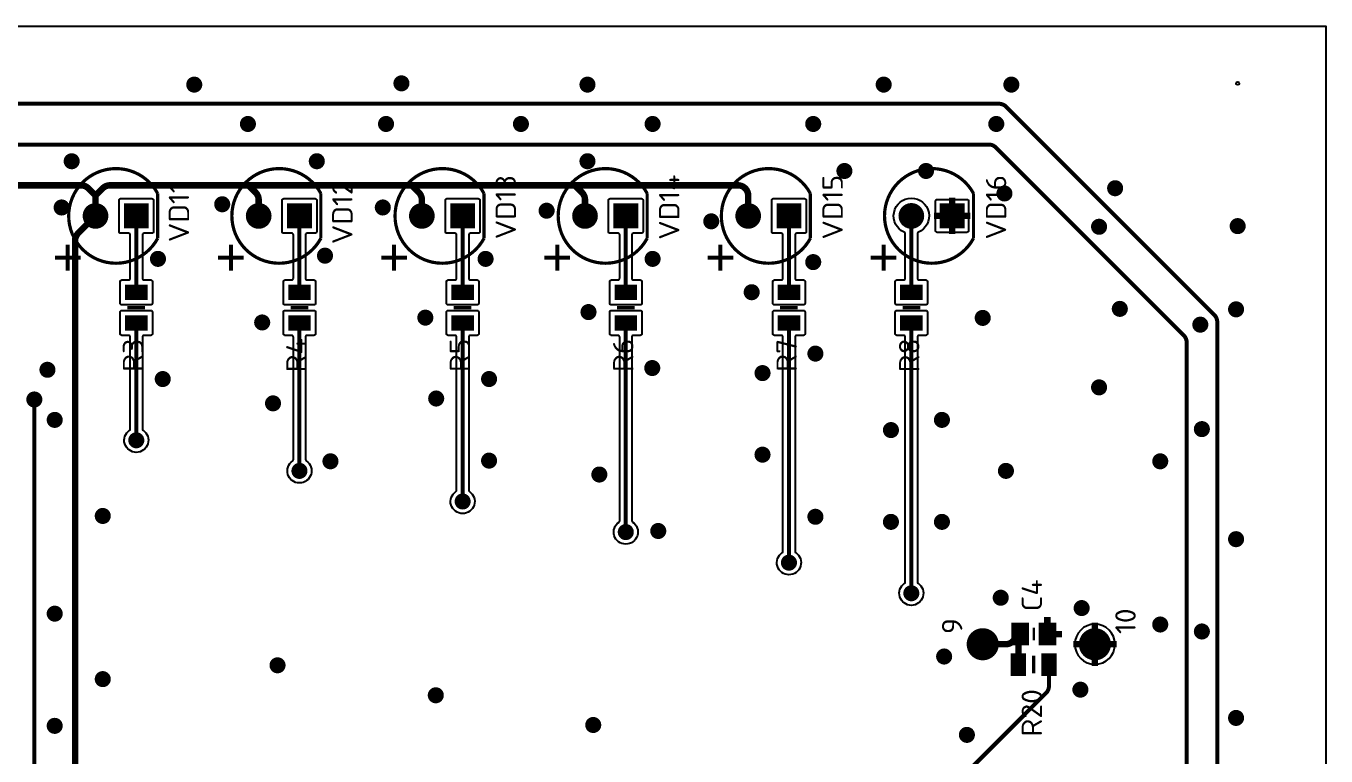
# Model space of a CAD drawing. Header units: millimetres. Extents: x 370 to 969, y -3056 to -2888.
# Drawn here: x 888.1 to 969, y -2941.5 to -2896 of the extents above; entities that cross this region are included whole.
import ezdxf
from ezdxf.enums import TextEntityAlignment as Align

# ---------------------------------------------------------------- set-up
doc = ezdxf.new("R2010")
doc.units = ezdxf.units.MM
doc.layers.add('UPDATE', color=7, linetype='Continuous')
doc.styles.get("Standard").update_dxf_attribs({"font": 'txt.shx'})

msp = doc.modelspace()

# ---------------------------------------------------------------- linework, layer by layer
at = {"layer": 'UPDATE', "color": 9}
msp.add_lwpolyline([(969, -3056), (735.75, -3056), (735.75, -2896), (969, -2896)], close=True, dxfattribs=at)
at = {"layer": 'UPDATE', "color": 9, "const_width": 0.2}
for points in [[(898.928, -2899.65, 1), (898.128, -2899.65, 1)], [(911.83, -2899.57, 1), (911.03, -2899.57, 1)], [(923.414, -2899.65, 1), (922.614, -2899.65, 1)], [(941.858, -2899.65, 1), (941.058, -2899.65, 1)], [(949.808, -2899.65, 1), (949.008, -2899.65, 1)], [(902.27, -2902.1, 1), (901.47, -2902.1, 1)], [(910.87, -2902.1, 1), (910.07, -2902.1, 1)], [(919.27, -2902.1, 1), (918.47, -2902.1, 1)], [(927.47, -2902.1, 1), (926.67, -2902.1, 1)], [(937.47, -2902.1, 1), (936.67, -2902.1, 1)], [(948.87, -2902.1, 1), (948.07, -2902.1, 1)], [(891.296, -2904.42, 1), (890.496, -2904.42, 1)], [(906.56, -2904.42, 1), (905.76, -2904.42, 1)], [(923.414, -2904.42, 1), (922.614, -2904.42, 1)], [(939.414, -2905.027, 1), (938.614, -2905.027, 1)], [(944.494, -2905.027, 1), (943.694, -2905.027, 1)], [(949.378, -2906.428, 1), (948.578, -2906.428, 1)], [(956.27, -2906.1, 1), (955.47, -2906.1, 1)], [(890.67, -2907.3, 1), (889.87, -2907.3, 1)], [(900.67, -2907.1, 1), (899.87, -2907.1, 1)], [(910.67, -2907.3, 1), (909.87, -2907.3, 1)], [(893.08, -2907.825, 1), (891.68, -2907.825, 1)], [(903.24, -2907.825, 1), (901.84, -2907.825, 1)], [(913.4, -2907.825, 1), (912, -2907.825, 1)], [(920.87, -2907.5, 1), (920.07, -2907.5, 1)], [(923.56, -2907.825, 1), (922.16, -2907.825, 1)], [(933.72, -2907.825, 1), (932.32, -2907.825, 1)], [(943.88, -2907.825, 1), (942.48, -2907.825, 1)], [(931.122, -2908.162, 1), (930.322, -2908.162, 1)], [(955.27, -2908.5, 1), (954.47, -2908.5, 1)], [(963.9, -2908.46, 1), (963.1, -2908.46, 1)], [(896.67, -2910.5, 1), (895.87, -2910.5, 1)], [(907.07, -2910.3, 1), (906.27, -2910.3, 1)], [(917.07, -2910.5, 1), (916.27, -2910.5, 1)], [(927.47, -2910.5, 1), (926.67, -2910.5, 1)], [(937.47, -2910.7, 1), (936.67, -2910.7, 1)], [(933.638, -2912.576, 1), (932.838, -2912.576, 1)], [(923.478, -2913.812, 1), (922.678, -2913.812, 1)], [(956.562, -2913.612, 1), (955.762, -2913.612, 1)], [(963.8, -2913.642, 1), (963, -2913.642, 1)], [(903.158, -2914.46, 1), (902.358, -2914.46, 1)], [(913.318, -2914.159, 1), (912.518, -2914.159, 1)], [(948.025, -2914.175, 1), (947.225, -2914.175, 1)], [(961.574, -2914.596, 1), (960.774, -2914.596, 1)], [(937.607, -2916.398, 1), (936.807, -2916.398, 1)], [(889.788, -2917.406, 1), (888.988, -2917.406, 1)], [(927.447, -2917.297, 1), (926.647, -2917.297, 1)], [(934.313, -2917.611, 1), (933.513, -2917.611, 1)], [(896.967, -2917.983, 1), (896.167, -2917.983, 1)], [(917.287, -2917.981, 1), (916.487, -2917.981, 1)], [(955.27, -2918.5, 1), (954.47, -2918.5, 1)], [(888.97, -2919.255, 1), (888.17, -2919.255, 1)], [(913.993, -2919.194, 1), (913.193, -2919.194, 1)], [(903.833, -2919.495, 1), (903.033, -2919.495, 1)], [(890.24, -2920.525, 1), (889.44, -2920.525, 1)], [(945.485, -2920.525, 1), (944.685, -2920.525, 1)], [(961.67, -2921.1, 1), (960.87, -2921.1, 1)], [(895.32, -2921.795, 1), (894.52, -2921.795, 1)], [(942.31, -2921.16, 1), (941.51, -2921.16, 1)], [(934.313, -2922.691, 1), (933.513, -2922.691, 1)], [(907.411, -2923.102, 1), (906.611, -2923.102, 1)], [(917.287, -2923.061, 1), (916.487, -2923.061, 1)], [(959.078, -2923.105, 1), (958.278, -2923.105, 1)], [(905.48, -2923.7, 1), (904.68, -2923.7, 1)], [(924.153, -2923.927, 1), (923.353, -2923.927, 1)], [(949.47, -2923.7, 1), (948.67, -2923.7, 1)], [(915.64, -2925.605, 1), (914.84, -2925.605, 1)], [(893.232, -2926.506, 1), (892.432, -2926.506, 1)], [(937.607, -2926.558, 1), (936.807, -2926.558, 1)], [(925.8, -2927.51, 1), (925, -2927.51, 1)], [(927.82, -2927.443, 1), (927.02, -2927.443, 1)], [(942.31, -2926.875, 1), (941.51, -2926.875, 1)], [(945.485, -2926.875, 1), (944.685, -2926.875, 1)], [(963.8, -2927.952, 1), (963, -2927.952, 1)], [(935.96, -2929.415, 1), (935.16, -2929.415, 1)], [(943.58, -2931.32, 1), (942.78, -2931.32, 1)], [(949.146, -2931.598, 1), (948.346, -2931.598, 1)], [(954.185, -2932.243, 1), (953.385, -2932.243, 1)], [(890.24, -2932.59, 1), (889.44, -2932.59, 1)], [(948.525, -2934.495, 1), (946.725, -2934.495, 1)], [(955.51, -2934.495, 1), (953.71, -2934.495, 1)], [(959.078, -2933.265, 1), (958.278, -2933.265, 1)], [(961.67, -2933.7, 1), (960.87, -2933.7, 1)], [(945.623, -2935.258, 1), (944.823, -2935.258, 1)], [(904.115, -2935.805, 1), (903.315, -2935.805, 1)], [(893.232, -2936.666, 1), (892.432, -2936.666, 1)], [(913.969, -2937.672, 1), (913.169, -2937.672, 1)], [(954.106, -2937.322, 1), (953.306, -2937.322, 1)], [(890.24, -2939.575, 1), (889.44, -2939.575, 1)], [(923.772, -2939.522, 1), (922.972, -2939.522, 1)], [(963.8, -2939.082, 1), (963, -2939.082, 1)], [(947.039, -2940.137, 1), (946.239, -2940.137, 1)]]:
    msp.add_lwpolyline(points, format="xyb", close=True, dxfattribs=at)
at = {"layer": 'UPDATE', "color": 9}
for points, const_width in [([(898.27, -2899.955), (898.27, -2899.345)], 0.2), ([(898.47, -2900.045), (898.47, -2899.255)], 0.2), ([(898.67, -2900.023), (898.67, -2899.277)], 0.2), ([(898.87, -2899.857), (898.87, -2899.443)], 0.2), ([(911.07, -2899.744), (911.07, -2899.396)], 0.2), ([(911.27, -2899.936), (911.27, -2899.204)], 0.2), ([(911.47, -2899.967), (911.47, -2899.173)], 0.2), ([(911.67, -2899.89), (911.67, -2899.25)], 0.2), ([(922.67, -2899.854), (922.67, -2899.446)], 0.2), ([(922.87, -2900.023), (922.87, -2899.277)], 0.2), ([(923.07, -2900.046), (923.07, -2899.254)], 0.2), ([(923.27, -2899.957), (923.27, -2899.343)], 0.2), ([(941.07, -2899.747), (941.07, -2899.553)], 0.2), ([(941.27, -2900.003), (941.27, -2899.297)], 0.2), ([(941.47, -2900.049), (941.47, -2899.251)], 0.2), ([(941.67, -2899.989), (941.67, -2899.311)], 0.2), ([(949.07, -2899.863), (949.07, -2899.437)], 0.2), ([(949.27, -2900.025), (949.27, -2899.275)], 0.2), ([(949.47, -2900.045), (949.47, -2899.255)], 0.2), ([(949.67, -2899.952), (949.67, -2899.348)], 0.2), ([(901.67, -2902.446), (901.67, -2901.754)], 0.2), ([(901.87, -2902.5), (901.87, -2901.7)], 0.2), ([(902.07, -2902.446), (902.07, -2901.754)], 0.2), ([(910.27, -2902.446), (910.27, -2901.754)], 0.2), ([(910.47, -2902.5), (910.47, -2901.7)], 0.2), ([(910.67, -2902.446), (910.67, -2901.754)], 0.2), ([(918.67, -2902.446), (918.67, -2901.754)], 0.2), ([(918.87, -2902.5), (918.87, -2901.7)], 0.2), ([(919.07, -2902.446), (919.07, -2901.754)], 0.2), ([(926.87, -2902.446), (926.87, -2901.754)], 0.2), ([(927.07, -2902.5), (927.07, -2901.7)], 0.2), ([(927.27, -2902.446), (927.27, -2901.754)], 0.2), ([(936.87, -2902.446), (936.87, -2901.754)], 0.2), ([(937.07, -2902.5), (937.07, -2901.7)], 0.2), ([(937.27, -2902.446), (937.27, -2901.754)], 0.2), ([(948.27, -2902.446), (948.27, -2901.754)], 0.2), ([(948.47, -2902.5), (948.47, -2901.7)], 0.2), ([(948.67, -2902.446), (948.67, -2901.754)], 0.2), ([(890.67, -2904.75), (890.67, -2904.09)], 0.2), ([(890.87, -2904.819), (890.87, -2904.021)], 0.2), ([(891.07, -2904.78), (891.07, -2904.06)], 0.2), ([(891.27, -2904.561), (891.27, -2904.279)], 0.2), ([(905.87, -2904.695), (905.87, -2904.145)], 0.2), ([(906.07, -2904.809), (906.07, -2904.031)], 0.2), ([(906.27, -2904.804), (906.27, -2904.036)], 0.2), ([(906.47, -2904.672), (906.47, -2904.168)], 0.2), ([(922.67, -2904.624), (922.67, -2904.216)], 0.2), ([(922.87, -2904.793), (922.87, -2904.047)], 0.2), ([(923.07, -2904.816), (923.07, -2904.024)], 0.2), ([(923.27, -2904.727), (923.27, -2904.113)], 0.2), ([(938.67, -2905.231), (938.67, -2904.823)], 0.2), ([(938.87, -2905.4), (938.87, -2904.654)], 0.2), ([(939.07, -2905.423), (939.07, -2904.631)], 0.2), ([(939.27, -2905.334), (939.27, -2904.72)], 0.2), ([(943.87, -2905.358), (943.87, -2904.696)], 0.2), ([(944.07, -2905.426), (944.07, -2904.628)], 0.2), ([(944.27, -2905.386), (944.27, -2904.668)], 0.2), ([(944.47, -2905.163), (944.47, -2904.891)], 0.2), ([(912.065, -2905.92), (901.905, -2905.92)], 0.4), ([(922.225, -2905.92), (912.065, -2905.92)], 0.4), ([(948.87, -2906.813), (948.87, -2906.043)], 0.2), ([(949.07, -2906.817), (949.07, -2906.039)], 0.2), ([(955.67, -2906.446), (955.67, -2905.754)], 0.2), ([(955.87, -2906.5), (955.87, -2905.7)], 0.2), ([(956.07, -2906.446), (956.07, -2905.754)], 0.2), ([(890.27, -2907.7), (890.27, -2906.9)], 0.2), ([(892.38, -2906.555), (892.38, -2907.825)], 0.4), ([(896.25, -2909.225), (896.25, -2906.425)], 0.2), ([(900.07, -2907.446), (900.07, -2906.754)], 0.2), ([(900.27, -2907.5), (900.27, -2906.7)], 0.2), ([(900.47, -2907.446), (900.47, -2906.754)], 0.2), ([(906.41, -2909.225), (906.41, -2906.425)], 0.2), ([(910.27, -2907.7), (910.27, -2906.9)], 0.2), ([(916.57, -2909.225), (916.57, -2906.425)], 0.2), ([(926.73, -2909.225), (926.73, -2906.425)], 0.2), ([(936.89, -2909.225), (936.89, -2906.425)], 0.2), ([(945.72, -2907.825), (945.72, -2906.698)], 0.4), ([(947.05, -2909.225), (947.05, -2906.425)], 0.2), ([(948.67, -2906.683), (948.67, -2906.173)], 0.2), ([(949.27, -2906.701), (949.27, -2906.155)], 0.2), ([(890.07, -2907.646), (890.07, -2906.954)], 0.2), ([(890.47, -2907.646), (890.47, -2906.954)], 0.2), ([(891.87, -2908.304), (891.87, -2907.346)], 0.2), ([(892.07, -2908.452), (892.07, -2907.198)], 0.2), ([(892.27, -2908.516), (892.27, -2907.134)], 0.2), ([(892.47, -2908.519), (892.47, -2907.131)], 0.2), ([(892.67, -2908.462), (892.67, -2907.188)], 0.2), ([(892.87, -2908.324), (892.87, -2907.326)], 0.2), ([(893.07, -2907.942), (893.07, -2907.708)], 0.2), ([(894.27, -2908.5), (894.27, -2907.15)], 0.2), ([(894.47, -2908.5), (894.47, -2907.15)], 0.2), ([(894.67, -2908.5), (894.67, -2907.15)], 0.2), ([(894.87, -2908.5), (894.87, -2907.15)], 0.2), ([(895.07, -2908.5), (895.07, -2907.15)], 0.2), ([(895.27, -2908.5), (895.27, -2907.15)], 0.2), ([(895.47, -2908.5), (895.47, -2907.15)], 0.2), ([(901.87, -2908.027), (901.87, -2907.623)], 0.2), ([(902.07, -2908.343), (902.07, -2907.307)], 0.2), ([(902.27, -2908.47), (902.27, -2907.18)], 0.2), ([(902.47, -2908.521), (902.47, -2907.129)], 0.2), ([(902.67, -2908.512), (902.67, -2907.138)], 0.2), ([(902.87, -2908.442), (902.87, -2907.208)], 0.2), ([(903.07, -2908.282), (903.07, -2907.368)], 0.2), ([(904.47, -2908.5), (904.47, -2907.15)], 0.2), ([(904.67, -2908.5), (904.67, -2907.15)], 0.2), ([(904.87, -2908.5), (904.87, -2907.15)], 0.2), ([(905.07, -2908.5), (905.07, -2907.15)], 0.2), ([(905.27, -2908.5), (905.27, -2907.15)], 0.2), ([(905.47, -2908.5), (905.47, -2907.15)], 0.2), ([(905.67, -2908.5), (905.67, -2907.15)], 0.2), ([(910.07, -2907.646), (910.07, -2906.954)], 0.2), ([(910.47, -2907.646), (910.47, -2906.954)], 0.2), ([(912.07, -2908.13), (912.07, -2907.52)], 0.2), ([(912.27, -2908.377), (912.27, -2907.273)], 0.2), ([(912.47, -2908.486), (912.47, -2907.164)], 0.2), ([(912.67, -2908.524), (912.67, -2907.126)], 0.2), ([(912.87, -2908.504), (912.87, -2907.146)], 0.2), ([(913.07, -2908.419), (913.07, -2907.231)], 0.2), ([(913.27, -2908.231), (913.27, -2907.419)], 0.2), ([(914.67, -2908.5), (914.67, -2907.15)], 0.2), ([(914.87, -2908.5), (914.87, -2907.15)], 0.2), ([(915.07, -2908.5), (915.07, -2907.15)], 0.2), ([(915.27, -2908.5), (915.27, -2907.15)], 0.2), ([(915.47, -2908.5), (915.47, -2907.15)], 0.2), ([(915.67, -2908.5), (915.67, -2907.15)], 0.2), ([(915.87, -2908.5), (915.87, -2907.15)], 0.2), ([(920.27, -2907.846), (920.27, -2907.154)], 0.2), ([(920.47, -2907.9), (920.47, -2907.1)], 0.2), ([(920.67, -2907.846), (920.67, -2907.154)], 0.2), ([(922.27, -2908.201), (922.27, -2907.449)], 0.2), ([(922.47, -2908.406), (922.47, -2907.244)], 0.2), ([(922.67, -2908.498), (922.67, -2907.152)], 0.2), ([(922.87, -2908.524), (922.87, -2907.126)], 0.2), ([(923.07, -2908.492), (923.07, -2907.158)], 0.2), ([(923.27, -2908.392), (923.27, -2907.258)], 0.2), ([(923.47, -2908.168), (923.47, -2907.482)], 0.2), ([(924.87, -2908.5), (924.87, -2907.15)], 0.2), ([(925.07, -2908.5), (925.07, -2907.15)], 0.2), ([(925.27, -2908.5), (925.27, -2907.15)], 0.2), ([(925.47, -2908.5), (925.47, -2907.15)], 0.2), ([(925.67, -2908.5), (925.67, -2907.15)], 0.2), ([(925.87, -2908.5), (925.87, -2907.15)], 0.2), ([(926.07, -2908.5), (926.07, -2907.15)], 0.2), ([(932.47, -2908.258), (932.47, -2907.392)], 0.2), ([(932.67, -2908.431), (932.67, -2907.219)], 0.2), ([(932.87, -2908.508), (932.87, -2907.142)], 0.2), ([(933.07, -2908.523), (933.07, -2907.127)], 0.2), ([(933.27, -2908.478), (933.27, -2907.172)], 0.2), ([(933.47, -2908.361), (933.47, -2907.289)], 0.2), ([(933.67, -2908.084), (933.67, -2907.566)], 0.2), ([(935.07, -2908.5), (935.07, -2907.15)], 0.2), ([(935.27, -2908.5), (935.27, -2907.15)], 0.2), ([(935.47, -2908.5), (935.47, -2907.15)], 0.2), ([(935.67, -2908.5), (935.67, -2907.15)], 0.2), ([(935.87, -2908.5), (935.87, -2907.15)], 0.2), ([(936.07, -2908.5), (936.07, -2907.15)], 0.2), ([(942.67, -2908.304), (942.67, -2907.346)], 0.2), ([(942.87, -2908.452), (942.87, -2907.198)], 0.2), ([(943.07, -2908.516), (943.07, -2907.134)], 0.2), ([(943.27, -2908.519), (943.27, -2907.131)], 0.2), ([(943.47, -2908.462), (943.47, -2907.188)], 0.2), ([(943.67, -2908.324), (943.67, -2907.326)], 0.2), ([(943.87, -2907.942), (943.87, -2907.708)], 0.2), ([(945.72, -2907.825), (944.593, -2907.825)], 0.4), ([(945.07, -2908.5), (945.07, -2907.15)], 0.2), ([(945.27, -2908.5), (945.27, -2907.15)], 0.2), ([(945.47, -2908.5), (945.47, -2907.15)], 0.2), ([(946.847, -2907.825), (945.72, -2907.825)], 0.4), ([(945.72, -2908.952), (945.72, -2907.825)], 0.4), ([(945.67, -2908.5), (945.67, -2907.15)], 0.2), ([(945.87, -2908.5), (945.87, -2907.15)], 0.2), ([(946.07, -2908.5), (946.07, -2907.15)], 0.2), ([(946.27, -2908.5), (946.27, -2907.15)], 0.2), ([(894.92, -2912.59), (894.92, -2907.825)], 0.25), ([(905.08, -2912.59), (905.08, -2907.825)], 0.25), ([(915.24, -2912.59), (915.24, -2907.825)], 0.25), ([(925.4, -2912.59), (925.4, -2907.825)], 0.25), ([(930.47, -2908.472), (930.47, -2907.852)], 0.2), ([(930.67, -2908.558), (930.67, -2907.766)], 0.2), ([(930.87, -2908.533), (930.87, -2907.791)], 0.2), ([(931.07, -2908.359), (931.07, -2907.965)], 0.2), ([(935.56, -2912.59), (935.56, -2907.825)], 0.25), ([(943.18, -2912.59), (943.18, -2907.825)], 0.25), ([(954.67, -2908.846), (954.67, -2908.154)], 0.2), ([(954.87, -2908.9), (954.87, -2908.1)], 0.2), ([(955.07, -2908.846), (955.07, -2908.154)], 0.2), ([(963.27, -2908.787), (963.27, -2908.133)], 0.2), ([(963.47, -2908.858), (963.47, -2908.062)], 0.2), ([(963.67, -2908.822), (963.67, -2908.098)], 0.2), ([(963.87, -2908.611), (963.87, -2908.309)], 0.2), ([(890.65, -2909.625), (890.65, -2911.225)], 0.25), ([(896.07, -2910.846), (896.07, -2910.154)], 0.2), ([(896.27, -2910.9), (896.27, -2910.1)], 0.2), ([(896.47, -2910.846), (896.47, -2910.154)], 0.2), ([(900.81, -2909.625), (900.81, -2911.225)], 0.25), ([(906.47, -2910.646), (906.47, -2909.954)], 0.2), ([(906.67, -2910.7), (906.67, -2909.9)], 0.2), ([(906.87, -2910.646), (906.87, -2909.954)], 0.2), ([(910.97, -2909.625), (910.97, -2911.225)], 0.25), ([(916.47, -2910.846), (916.47, -2910.154)], 0.2), ([(916.67, -2910.9), (916.67, -2910.1)], 0.2), ([(916.87, -2910.846), (916.87, -2910.154)], 0.2), ([(921.13, -2909.625), (921.13, -2911.225)], 0.25), ([(926.87, -2910.846), (926.87, -2910.154)], 0.2), ([(927.07, -2910.9), (927.07, -2910.1)], 0.2), ([(927.27, -2910.846), (927.27, -2910.154)], 0.2), ([(931.29, -2909.625), (931.29, -2911.225)], 0.25), ([(941.45, -2909.625), (941.45, -2911.225)], 0.25), ([(891.45, -2910.425), (889.85, -2910.425)], 0.25), ([(901.61, -2910.425), (900.01, -2910.425)], 0.25), ([(911.77, -2910.425), (910.17, -2910.425)], 0.25), ([(921.93, -2910.425), (920.33, -2910.425)], 0.25), ([(932.09, -2910.425), (930.49, -2910.425)], 0.25), ([(936.87, -2911.046), (936.87, -2910.354)], 0.2), ([(937.07, -2911.1), (937.07, -2910.3)], 0.2), ([(937.27, -2911.046), (937.27, -2910.354)], 0.2), ([(942.25, -2910.425), (940.65, -2910.425)], 0.25), ([(894.47, -2912.965), (894.47, -2912.215)], 0.2), ([(894.67, -2912.965), (894.67, -2912.215)], 0.2), ([(894.87, -2912.965), (894.87, -2912.215)], 0.2), ([(895.07, -2912.965), (895.07, -2912.215)], 0.2), ([(895.27, -2912.965), (895.27, -2912.215)], 0.2), ([(895.47, -2912.965), (895.47, -2912.215)], 0.2), ([(904.67, -2912.965), (904.67, -2912.215)], 0.2), ([(904.87, -2912.965), (904.87, -2912.215)], 0.2), ([(905.07, -2912.965), (905.07, -2912.215)], 0.2), ([(905.27, -2912.965), (905.27, -2912.215)], 0.2), ([(905.47, -2912.965), (905.47, -2912.215)], 0.2), ([(905.67, -2912.965), (905.67, -2912.215)], 0.2), ([(914.67, -2912.965), (914.67, -2912.215)], 0.2), ([(914.87, -2912.965), (914.87, -2912.215)], 0.2), ([(915.07, -2912.965), (915.07, -2912.215)], 0.2), ([(915.27, -2912.965), (915.27, -2912.215)], 0.2), ([(915.47, -2912.965), (915.47, -2912.215)], 0.2), ([(915.67, -2912.965), (915.67, -2912.215)], 0.2), ([(924.87, -2912.965), (924.87, -2912.215)], 0.2), ([(925.07, -2912.965), (925.07, -2912.215)], 0.2), ([(925.27, -2912.965), (925.27, -2912.215)], 0.2), ([(925.47, -2912.965), (925.47, -2912.215)], 0.2), ([(925.67, -2912.965), (925.67, -2912.215)], 0.2), ([(925.87, -2912.965), (925.87, -2912.215)], 0.2), ([(932.87, -2912.732), (932.87, -2912.42)], 0.2), ([(933.07, -2912.939), (933.07, -2912.213)], 0.2), ([(933.27, -2912.974), (933.27, -2912.178)], 0.2), ([(933.47, -2912.901), (933.47, -2912.251)], 0.2), ([(935.07, -2912.965), (935.07, -2912.215)], 0.2), ([(935.27, -2912.965), (935.27, -2912.215)], 0.2), ([(935.47, -2912.965), (935.47, -2912.215)], 0.2), ([(935.67, -2912.965), (935.67, -2912.215)], 0.2), ([(935.87, -2912.965), (935.87, -2912.215)], 0.2), ([(936.07, -2912.965), (936.07, -2912.215)], 0.2), ([(942.67, -2912.965), (942.67, -2912.215)], 0.2), ([(942.87, -2912.965), (942.87, -2912.215)], 0.2), ([(943.07, -2912.965), (943.07, -2912.215)], 0.2), ([(943.27, -2912.965), (943.27, -2912.215)], 0.2), ([(943.47, -2912.965), (943.47, -2912.215)], 0.2), ([(943.67, -2912.965), (943.67, -2912.215)], 0.2), ([(923.07, -2914.211), (923.07, -2913.413)], 0.2), ([(955.87, -2913.885), (955.87, -2913.339)], 0.2), ([(956.07, -2914.001), (956.07, -2913.223)], 0.2), ([(956.27, -2913.997), (956.27, -2913.227)], 0.2), ([(956.47, -2913.867), (956.47, -2913.357)], 0.2), ([(963.07, -2913.868), (963.07, -2913.416)], 0.2), ([(963.27, -2914.02), (963.27, -2913.264)], 0.2), ([(963.47, -2914.035), (963.47, -2913.249)], 0.2), ([(963.67, -2913.937), (963.67, -2913.347)], 0.2), ([(895.47, -2913.54), (894.37, -2913.54)], 0.2), ([(894.47, -2914.865), (894.47, -2914.115)], 0.2), ([(894.67, -2914.865), (894.67, -2914.115)], 0.2), ([(894.87, -2914.865), (894.87, -2914.115)], 0.2), ([(895.07, -2914.865), (895.07, -2914.115)], 0.2), ([(895.27, -2914.865), (895.27, -2914.115)], 0.2), ([(895.47, -2914.865), (895.47, -2914.115)], 0.2), ([(902.47, -2914.737), (902.47, -2914.183)], 0.2), ([(902.67, -2914.85), (902.67, -2914.07)], 0.2), ([(902.87, -2914.844), (902.87, -2914.076)], 0.2), ([(903.07, -2914.71), (903.07, -2914.21)], 0.2), ([(905.63, -2913.54), (904.53, -2913.54)], 0.2), ([(904.67, -2914.865), (904.67, -2914.115)], 0.2), ([(904.87, -2914.865), (904.87, -2914.115)], 0.2), ([(905.07, -2914.865), (905.07, -2914.115)], 0.2), ([(905.27, -2914.865), (905.27, -2914.115)], 0.2), ([(905.47, -2914.865), (905.47, -2914.115)], 0.2), ([(905.67, -2914.865), (905.67, -2914.115)], 0.2), ([(912.67, -2914.472), (912.67, -2913.846)], 0.2), ([(912.87, -2914.556), (912.87, -2913.762)], 0.2), ([(913.07, -2914.528), (913.07, -2913.79)], 0.2), ([(913.27, -2914.348), (913.27, -2913.97)], 0.2), ([(914.67, -2914.865), (914.67, -2914.115)], 0.2), ([(915.79, -2913.54), (914.69, -2913.54)], 0.2), ([(914.87, -2914.865), (914.87, -2914.115)], 0.2), ([(915.07, -2914.865), (915.07, -2914.115)], 0.2), ([(915.27, -2914.865), (915.27, -2914.115)], 0.2), ([(915.47, -2914.865), (915.47, -2914.115)], 0.2), ([(915.67, -2914.865), (915.67, -2914.115)], 0.2), ([(922.87, -2914.153), (922.87, -2913.471)], 0.2), ([(923.27, -2914.162), (923.27, -2913.462)], 0.2), ([(923.47, -2913.891), (923.47, -2913.733)], 0.2), ([(925.95, -2913.54), (924.85, -2913.54)], 0.2), ([(924.87, -2914.865), (924.87, -2914.115)], 0.2), ([(925.07, -2914.865), (925.07, -2914.115)], 0.2), ([(925.27, -2914.865), (925.27, -2914.115)], 0.2), ([(925.47, -2914.865), (925.47, -2914.115)], 0.2), ([(925.67, -2914.865), (925.67, -2914.115)], 0.2), ([(925.87, -2914.865), (925.87, -2914.115)], 0.2), ([(936.11, -2913.54), (935.01, -2913.54)], 0.2), ([(935.07, -2914.865), (935.07, -2914.115)], 0.2), ([(935.27, -2914.865), (935.27, -2914.115)], 0.2), ([(935.47, -2914.865), (935.47, -2914.115)], 0.2), ([(935.67, -2914.865), (935.67, -2914.115)], 0.2), ([(935.87, -2914.865), (935.87, -2914.115)], 0.2), ([(936.07, -2914.865), (936.07, -2914.115)], 0.2), ([(943.73, -2913.54), (942.63, -2913.54)], 0.2), ([(942.67, -2914.865), (942.67, -2914.115)], 0.2), ([(942.87, -2914.865), (942.87, -2914.115)], 0.2), ([(943.07, -2914.865), (943.07, -2914.115)], 0.2), ([(943.27, -2914.865), (943.27, -2914.115)], 0.2), ([(943.47, -2914.865), (943.47, -2914.115)], 0.2), ([(943.67, -2914.865), (943.67, -2914.115)], 0.2), ([(947.27, -2914.359), (947.27, -2913.991)], 0.2), ([(947.47, -2914.543), (947.47, -2913.807)], 0.2), ([(947.67, -2914.572), (947.67, -2913.778)], 0.2), ([(947.87, -2914.491), (947.87, -2913.859)], 0.2), ([(961.07, -2914.982), (961.07, -2914.21)], 0.2), ([(961.27, -2914.984), (961.27, -2914.208)], 0.2), ([(894.92, -2921.795), (894.92, -2914.49)], 0.25), ([(905.08, -2923.7), (905.08, -2914.49)], 0.25), ([(915.24, -2925.605), (915.24, -2914.49)], 0.25), ([(925.4, -2927.51), (925.4, -2914.49)], 0.25), ([(935.56, -2929.415), (935.56, -2914.49)], 0.25), ([(943.18, -2931.32), (943.18, -2914.49)], 0.25), ([(960.87, -2914.855), (960.87, -2914.337)], 0.2), ([(961.47, -2914.865), (961.47, -2914.327)], 0.2), ([(936.87, -2916.613), (936.87, -2916.183)], 0.2), ([(937.07, -2916.773), (937.07, -2916.023)], 0.2), ([(937.27, -2916.793), (937.27, -2916.003)], 0.2), ([(937.47, -2916.699), (937.47, -2916.097)], 0.2), ([(889.07, -2917.648), (889.07, -2917.164)], 0.2), ([(889.27, -2917.788), (889.27, -2917.024)], 0.2), ([(889.47, -2917.797), (889.47, -2917.015)], 0.2), ([(889.67, -2917.689), (889.67, -2917.123)], 0.2), ([(926.67, -2917.43), (926.67, -2917.164)], 0.2), ([(926.87, -2917.655), (926.87, -2916.939)], 0.2), ([(927.07, -2917.696), (927.07, -2916.898)], 0.2), ([(927.27, -2917.629), (927.27, -2916.965)], 0.2), ([(933.67, -2917.928), (933.67, -2917.294)], 0.2), ([(933.87, -2918.008), (933.87, -2917.214)], 0.2), ([(934.07, -2917.978), (934.07, -2917.244)], 0.2), ([(934.27, -2917.791), (934.27, -2917.431)], 0.2), ([(896.27, -2918.25), (896.27, -2917.716)], 0.2), ([(896.47, -2918.371), (896.47, -2917.595)], 0.2), ([(896.67, -2918.369), (896.67, -2917.597)], 0.2), ([(896.87, -2918.244), (896.87, -2917.722)], 0.2), ([(916.67, -2918.317), (916.67, -2917.645)], 0.2), ([(916.87, -2918.38), (916.87, -2917.582)], 0.2), ([(917.07, -2918.336), (917.07, -2917.626)], 0.2), ([(917.27, -2918.096), (917.27, -2917.866)], 0.2), ([(954.67, -2918.846), (954.67, -2918.154)], 0.2), ([(954.87, -2918.9), (954.87, -2918.1)], 0.2), ([(955.07, -2918.846), (955.07, -2918.154)], 0.2), ([(888.27, -2919.519), (888.27, -2918.991)], 0.2), ([(888.47, -2919.642), (888.47, -2918.868)], 0.2), ([(888.67, -2919.642), (888.67, -2918.868)], 0.2), ([(888.87, -2919.519), (888.87, -2918.991)], 0.2), ([(913.27, -2919.429), (913.27, -2918.959)], 0.2), ([(913.47, -2919.574), (913.47, -2918.814)], 0.2), ([(913.67, -2919.586), (913.67, -2918.802)], 0.2), ([(913.87, -2919.482), (913.87, -2918.906)], 0.2), ([(888.57, -3018.54), (888.57, -2919.255)], 0.25), ([(903.07, -2919.663), (903.07, -2919.327)], 0.2), ([(903.27, -2919.86), (903.27, -2919.13)], 0.2), ([(903.47, -2919.893), (903.47, -2919.097)], 0.2), ([(903.67, -2919.817), (903.67, -2919.173)], 0.2), ([(889.47, -2920.676), (889.47, -2920.374)], 0.2), ([(889.67, -2920.887), (889.67, -2920.163)], 0.2), ([(889.87, -2920.923), (889.87, -2920.127)], 0.2), ([(890.07, -2920.852), (890.07, -2920.198)], 0.2), ([(944.87, -2920.862), (944.87, -2920.188)], 0.2), ([(945.07, -2920.924), (945.07, -2920.126)], 0.2), ([(945.27, -2920.879), (945.27, -2920.171)], 0.2), ([(945.47, -2920.633), (945.47, -2920.417)], 0.2), ([(961.27, -2921.5), (961.27, -2920.7)], 0.2), ([(894.67, -2922.107), (894.67, -2921.483)], 0.2), ([(894.87, -2922.191), (894.87, -2921.399)], 0.2), ([(895.07, -2922.165), (895.07, -2921.425)], 0.2), ([(941.67, -2921.48), (941.67, -2920.84)], 0.2), ([(941.87, -2921.557), (941.87, -2920.763)], 0.2), ([(942.07, -2921.526), (942.07, -2920.794)], 0.2), ([(942.27, -2921.334), (942.27, -2920.986)], 0.2), ([(961.07, -2921.446), (961.07, -2920.754)], 0.2), ([(961.47, -2921.446), (961.47, -2920.754)], 0.2), ([(895.27, -2921.988), (895.27, -2921.602)], 0.2), ([(933.87, -2923.088), (933.87, -2922.294)], 0.2), ([(906.67, -2923.311), (906.67, -2922.893)], 0.2), ([(906.87, -2923.476), (906.87, -2922.728)], 0.2), ([(907.07, -2923.497), (907.07, -2922.707)], 0.2), ([(907.27, -2923.406), (907.27, -2922.798)], 0.2), ([(916.67, -2923.397), (916.67, -2922.725)], 0.2), ([(916.87, -2923.46), (916.87, -2922.662)], 0.2), ([(917.07, -2923.416), (917.07, -2922.706)], 0.2), ([(917.27, -2923.176), (917.27, -2922.946)], 0.2), ([(933.67, -2923.008), (933.67, -2922.374)], 0.2), ([(934.07, -2923.058), (934.07, -2922.324)], 0.2), ([(934.27, -2922.871), (934.27, -2922.511)], 0.2), ([(958.47, -2923.446), (958.47, -2922.764)], 0.2), ([(958.67, -2923.504), (958.67, -2922.706)], 0.2), ([(958.87, -2923.455), (958.87, -2922.755)], 0.2), ([(959.07, -2923.184), (959.07, -2923.026)], 0.2), ([(904.87, -2924.04), (904.87, -2923.36)], 0.2), ([(905.07, -2924.099), (905.07, -2923.301)], 0.2), ([(905.27, -2924.051), (905.27, -2923.349)], 0.2), ([(905.47, -2923.788), (905.47, -2923.612)], 0.2), ([(923.47, -2924.209), (923.47, -2923.645)], 0.2), ([(923.67, -2924.318), (923.67, -2923.536)], 0.2), ([(923.87, -2924.309), (923.87, -2923.545)], 0.2), ([(924.07, -2924.17), (924.07, -2923.684)], 0.2), ([(948.87, -2924.046), (948.87, -2923.354)], 0.2), ([(949.07, -2924.1), (949.07, -2923.3)], 0.2), ([(949.27, -2924.046), (949.27, -2923.354)], 0.2), ([(914.87, -2925.756), (914.87, -2925.454)], 0.2), ([(915.07, -2925.967), (915.07, -2925.243)], 0.2), ([(915.27, -2926.003), (915.27, -2925.207)], 0.2), ([(915.47, -2925.932), (915.47, -2925.278)], 0.2), ([(892.47, -2926.676), (892.47, -2926.336)], 0.2), ([(892.67, -2926.871), (892.67, -2926.141)], 0.2), ([(892.87, -2926.904), (892.87, -2926.108)], 0.2), ([(893.07, -2926.827), (893.07, -2926.185)], 0.2), ([(936.87, -2926.773), (936.87, -2926.343)], 0.2), ([(937.07, -2926.933), (937.07, -2926.183)], 0.2), ([(937.27, -2926.953), (937.27, -2926.163)], 0.2), ([(937.47, -2926.859), (937.47, -2926.257)], 0.2), ([(925.27, -2927.888), (925.27, -2927.132)], 0.2), ([(925.47, -2927.903), (925.47, -2927.117)], 0.2), ([(927.27, -2927.813), (927.27, -2927.073)], 0.2), ([(927.47, -2927.839), (927.47, -2927.047)], 0.2), ([(927.67, -2927.755), (927.67, -2927.131)], 0.2), ([(941.67, -2927.195), (941.67, -2926.555)], 0.2), ([(941.87, -2927.272), (941.87, -2926.478)], 0.2), ([(942.07, -2927.241), (942.07, -2926.509)], 0.2), ([(942.27, -2927.049), (942.27, -2926.701)], 0.2), ([(944.87, -2927.212), (944.87, -2926.538)], 0.2), ([(945.07, -2927.274), (945.07, -2926.476)], 0.2), ([(945.27, -2927.229), (945.27, -2926.521)], 0.2), ([(945.47, -2926.983), (945.47, -2926.767)], 0.2), ([(925.07, -2927.736), (925.07, -2927.284)], 0.2), ([(925.67, -2927.805), (925.67, -2927.215)], 0.2), ([(927.07, -2927.636), (927.07, -2927.25)], 0.2), ([(963.07, -2928.178), (963.07, -2927.726)], 0.2), ([(963.27, -2928.33), (963.27, -2927.574)], 0.2), ([(963.47, -2928.345), (963.47, -2927.559)], 0.2), ([(963.67, -2928.247), (963.67, -2927.657)], 0.2), ([(935.27, -2929.69), (935.27, -2929.14)], 0.2), ([(935.47, -2929.804), (935.47, -2929.026)], 0.2), ([(935.67, -2929.799), (935.67, -2929.031)], 0.2), ([(935.87, -2929.667), (935.87, -2929.163)], 0.2), ([(942.87, -2931.572), (942.87, -2931.068)], 0.2), ([(943.07, -2931.704), (943.07, -2930.936)], 0.2), ([(943.27, -2931.709), (943.27, -2930.931)], 0.2), ([(943.47, -2931.595), (943.47, -2931.045)], 0.2), ([(948.67, -2931.99), (948.67, -2931.206)], 0.2), ([(948.87, -2931.978), (948.87, -2931.218)], 0.2), ([(948.47, -2931.887), (948.47, -2931.309)], 0.2), ([(949.07, -2931.832), (949.07, -2931.364)], 0.2), ([(953.47, -2932.489), (953.47, -2931.997)], 0.2), ([(953.67, -2932.626), (953.67, -2931.86)], 0.2), ([(953.87, -2932.633), (953.87, -2931.853)], 0.2), ([(954.07, -2932.523), (954.07, -2931.963)], 0.2), ([(889.47, -2932.741), (889.47, -2932.439)], 0.2), ([(889.67, -2932.952), (889.67, -2932.228)], 0.2), ([(889.87, -2932.988), (889.87, -2932.192)], 0.2), ([(890.07, -2932.917), (890.07, -2932.263)], 0.2), ([(951.65, -2933.86), (951.65, -2932.808)], 0.4), ([(947.47, -2935.381), (947.47, -2933.609)], 0.2), ([(947.67, -2935.393), (947.67, -2933.597)], 0.2), ([(947.87, -2935.361), (947.87, -2933.629)], 0.2), ([(949.67, -2934.46), (949.67, -2933.26)], 0.2), ([(949.87, -2934.46), (949.87, -2933.26)], 0.2), ([(950.07, -2934.46), (950.07, -2933.26)], 0.2), ([(950.27, -2934.46), (950.27, -2933.26)], 0.2), ([(950.8, -2934.26), (950.8, -2933.46)], 0.15), ([(951.27, -2934.46), (951.27, -2933.26)], 0.2), ([(951.47, -2934.46), (951.47, -2933.26)], 0.2), ([(951.67, -2934.46), (951.67, -2933.26)], 0.2), ([(951.87, -2934.46), (951.87, -2933.26)], 0.2), ([(952.07, -2934.46), (952.07, -2933.26)], 0.2), ([(954.47, -2935.384), (954.47, -2933.606)], 0.2), ([(954.61, -2934.495), (954.61, -2933.143)], 0.4), ([(954.67, -2935.392), (954.67, -2933.598)], 0.2), ([(954.87, -2935.356), (954.87, -2933.634)], 0.2), ([(958.47, -2933.606), (958.47, -2932.924)], 0.2), ([(958.67, -2933.664), (958.67, -2932.866)], 0.2), ([(958.87, -2933.615), (958.87, -2932.915)], 0.2), ([(959.07, -2933.344), (959.07, -2933.186)], 0.2), ([(961.07, -2934.046), (961.07, -2933.354)], 0.2), ([(961.27, -2934.1), (961.27, -2933.3)], 0.2), ([(961.47, -2934.046), (961.47, -2933.354)], 0.2), ([(946.87, -2934.984), (946.87, -2934.006)], 0.2), ([(947.07, -2935.203), (947.07, -2933.787)], 0.2), ([(947.27, -2935.322), (947.27, -2933.668)], 0.2), ([(948.07, -2935.277), (948.07, -2933.713)], 0.2), ([(948.27, -2935.122), (948.27, -2933.868)], 0.2), ([(948.47, -2934.804), (948.47, -2934.186)], 0.2), ([(949.85, -2933.96), (949.85, -2935.765)], 0.4), ([(949.85, -2933.96), (949.95, -2933.86)], 0.25), ([(952.552, -2933.86), (951.65, -2933.86)], 0.4), ([(954.61, -2934.495), (953.258, -2934.495)], 0.4), ([(953.87, -2935.007), (953.87, -2933.983)], 0.2), ([(954.07, -2935.215), (954.07, -2933.775)], 0.2), ([(954.27, -2935.328), (954.27, -2933.662)], 0.2), ([(955.962, -2934.495), (954.61, -2934.495)], 0.4), ([(954.61, -2935.847), (954.61, -2934.495)], 0.4), ([(955.07, -2935.268), (955.07, -2933.722)], 0.2), ([(955.27, -2935.106), (955.27, -2933.884)], 0.2), ([(955.47, -2934.76), (955.47, -2934.23)], 0.2), ([(944.87, -2935.446), (944.87, -2935.07)], 0.2), ([(945.07, -2935.627), (945.07, -2934.889)], 0.2), ([(945.27, -2935.655), (945.27, -2934.861)], 0.2), ([(945.47, -2935.572), (945.47, -2934.944)], 0.2), ([(949.67, -2936.365), (949.67, -2935.165)], 0.2), ([(949.87, -2936.365), (949.87, -2935.165)], 0.2), ([(950.07, -2936.365), (950.07, -2935.165)], 0.2), ([(950.8, -2936.315), (950.8, -2935.215)], 0.2), ([(951.47, -2936.365), (951.47, -2935.165)], 0.2), ([(951.67, -2936.365), (951.67, -2935.165)], 0.2), ([(951.87, -2936.365), (951.87, -2935.165)], 0.2), ([(952.07, -2936.365), (952.07, -2935.165)], 0.2), ([(903.47, -2936.121), (903.47, -2935.489)], 0.2), ([(903.67, -2936.202), (903.67, -2935.408)], 0.2), ([(903.87, -2936.173), (903.87, -2935.437)], 0.2), ([(904.07, -2935.989), (904.07, -2935.621)], 0.2), ([(892.47, -2936.836), (892.47, -2936.496)], 0.2), ([(892.67, -2937.031), (892.67, -2936.301)], 0.2), ([(892.87, -2937.064), (892.87, -2936.268)], 0.2), ([(893.07, -2936.987), (893.07, -2936.345)], 0.2), ([(913.27, -2937.937), (913.27, -2937.407)], 0.2), ([(913.47, -2938.059), (913.47, -2937.285)], 0.2), ([(913.67, -2938.059), (913.67, -2937.285)], 0.2), ([(913.87, -2937.935), (913.87, -2937.409)], 0.2), ([(953.47, -2937.644), (953.47, -2937)], 0.2), ([(953.67, -2937.72), (953.67, -2936.924)], 0.2), ([(953.87, -2937.686), (953.87, -2936.958)], 0.2), ([(954.07, -2937.487), (954.07, -2937.157)], 0.2), ([(889.67, -2939.937), (889.67, -2939.213)], 0.2), ([(889.87, -2939.973), (889.87, -2939.177)], 0.2), ([(890.07, -2939.902), (890.07, -2939.248)], 0.2), ([(923.07, -2939.784), (923.07, -2939.26)], 0.2), ([(923.27, -2939.908), (923.27, -2939.136)], 0.2), ([(923.47, -2939.909), (923.47, -2939.135)], 0.2), ([(923.67, -2939.788), (923.67, -2939.256)], 0.2), ([(963.07, -2939.308), (963.07, -2938.856)], 0.2), ([(963.27, -2939.46), (963.27, -2938.704)], 0.2), ([(963.47, -2939.475), (963.47, -2938.689)], 0.2), ([(963.67, -2939.377), (963.67, -2938.787)], 0.2), ([(889.47, -2939.726), (889.47, -2939.424)], 0.2), ([(946.27, -2940.291), (946.27, -2939.983)], 0.2), ([(946.47, -2940.499), (946.47, -2939.775)], 0.2), ([(946.67, -2940.535), (946.67, -2939.739)], 0.2), ([(946.87, -2940.463), (946.87, -2939.811)], 0.2)]:
    msp.add_lwpolyline(points, dxfattribs=dict(at, const_width=const_width))
for points, const_width in [([(933.02, -3050.7), (934.104, -3049.616, 0.198909), (934.29, -3049.167), (934.29, -3044.613, -0.198909), (934.476, -3044.164), (962.044, -3016.596, 0.198909), (962.23, -3016.147), (962.23, -2914.438, 0.198909), (962.044, -2913.989), (949.081, -2901.026, 0.198909), (948.632, -2900.84), (867.878, -2900.84, 0.198909), (867.429, -2901.026), (853.196, -2915.259, -0.198909), (852.747, -2915.445), (843.115, -2915.445)], 0.25), ([(933.02, -3045.62), (933.02, -3042.708, -0.198909), (933.206, -3042.259), (960.139, -3015.326, 0.198909), (960.325, -3014.877), (960.325, -2915.708, 0.198909), (960.139, -2915.259), (948.446, -2903.566, 0.198909), (947.997, -2903.38), (868.513, -2903.38, 0.198909), (868.064, -2903.566), (865.896, -2905.734, 0.198909), (865.71, -2906.183), (865.71, -2940.21)], 0.25), ([(896.25, -2909.225, -3.957002), (896.25, -2906.425)], 0.2), ([(906.41, -2909.225, -3.957002), (906.41, -2906.425)], 0.2), ([(916.57, -2909.225, -3.957002), (916.57, -2906.425)], 0.2), ([(926.73, -2909.225, -3.957002), (926.73, -2906.425)], 0.2), ([(936.89, -2909.225, -3.957002), (936.89, -2906.425)], 0.2), ([(947.05, -2909.225, -3.957002), (947.05, -2906.425)], 0.2), ([(882.855, -2905.92), (891.482, -2905.92, -0.198909), (891.931, -2906.106), (892.38, -2906.555)], 0.4), ([(901.905, -2905.92), (893.278, -2905.92, 0.198909), (892.829, -2906.106), (892.38, -2906.555)], 0.4), ([(902.54, -2907.825), (902.54, -2906.818, 0.198909), (902.354, -2906.369), (901.905, -2905.92)], 0.4), ([(912.7, -2907.825), (912.7, -2906.818, 0.198909), (912.514, -2906.369), (912.065, -2905.92)], 0.4), ([(922.86, -2907.825), (922.86, -2906.818, 0.198909), (922.674, -2906.369), (922.225, -2905.92)], 0.4), ([(933.02, -2907.825), (933.02, -2906.555, 0.414214), (932.385, -2905.92), (922.225, -2905.92)], 0.4), ([(891.11, -2991.01), (891.11, -2909.358, -0.198909), (891.296, -2908.909), (892.38, -2907.825)], 0.4), ([(947.625, -2934.495), (949.052, -2934.495, 0.198909), (949.501, -2934.309), (949.85, -2933.96)], 0.4), ([(910.16, -2999.265), (910.16, -2979.208, -0.198909), (910.346, -2978.759), (951.564, -2937.541, 0.198909), (951.75, -2937.092), (951.75, -2935.765)], 0.25)]:
    msp.add_lwpolyline(points, format="xyb", dxfattribs=dict(at, const_width=const_width))
for points in [[(894.443, -2908.902), (893.943, -2908.902, -0.414214), (893.843, -2908.802), (893.843, -2906.848, -0.414214), (893.943, -2906.748), (895.897, -2906.748, -0.414214), (895.997, -2906.848), (895.997, -2908.802, -0.414214), (895.897, -2908.902), (895.397, -2908.902, 0.414214), (895.297, -2909.002), (895.297, -2911.713, 0.414214), (895.397, -2911.813), (895.822, -2911.813, -0.414214), (895.922, -2911.913), (895.922, -2913.267, -0.414214), (895.822, -2913.367), (894.018, -2913.367, -0.414214), (893.918, -2913.267), (893.918, -2911.913, -0.414214), (894.018, -2911.813), (894.443, -2911.813, 0.414214), (894.543, -2911.713), (894.543, -2909.002, 0.414214)], [(904.603, -2908.902), (904.103, -2908.902, -0.414214), (904.003, -2908.802), (904.003, -2906.848, -0.414214), (904.103, -2906.748), (906.057, -2906.748, -0.414214), (906.157, -2906.848), (906.157, -2908.802, -0.414214), (906.057, -2908.902), (905.557, -2908.902, 0.414214), (905.457, -2909.002), (905.457, -2911.713, 0.414214), (905.557, -2911.813), (905.982, -2911.813, -0.414214), (906.082, -2911.913), (906.082, -2913.267, -0.414214), (905.982, -2913.367), (904.178, -2913.367, -0.414214), (904.078, -2913.267), (904.078, -2911.913, -0.414214), (904.178, -2911.813), (904.603, -2911.813, 0.414214), (904.703, -2911.713), (904.703, -2909.002, 0.414214)], [(914.763, -2908.902), (914.263, -2908.902, -0.414214), (914.163, -2908.802), (914.163, -2906.848, -0.414214), (914.263, -2906.748), (916.217, -2906.748, -0.414214), (916.317, -2906.848), (916.317, -2908.802, -0.414214), (916.217, -2908.902), (915.717, -2908.902, 0.414214), (915.617, -2909.002), (915.617, -2911.713, 0.414214), (915.717, -2911.813), (916.142, -2911.813, -0.414214), (916.242, -2911.913), (916.242, -2913.267, -0.414214), (916.142, -2913.367), (914.338, -2913.367, -0.414214), (914.238, -2913.267), (914.238, -2911.913, -0.414214), (914.338, -2911.813), (914.763, -2911.813, 0.414214), (914.863, -2911.713), (914.863, -2909.002, 0.414214)], [(924.923, -2908.902), (924.423, -2908.902, -0.414214), (924.323, -2908.802), (924.323, -2906.848, -0.414214), (924.423, -2906.748), (926.377, -2906.748, -0.414214), (926.477, -2906.848), (926.477, -2908.802, -0.414214), (926.377, -2908.902), (925.877, -2908.902, 0.414214), (925.777, -2909.002), (925.777, -2911.713, 0.414214), (925.877, -2911.813), (926.302, -2911.813, -0.414214), (926.402, -2911.913), (926.402, -2913.267, -0.414214), (926.302, -2913.367), (924.498, -2913.367, -0.414214), (924.398, -2913.267), (924.398, -2911.913, -0.414214), (924.498, -2911.813), (924.923, -2911.813, 0.414214), (925.023, -2911.713), (925.023, -2909.002, 0.414214)], [(935.083, -2908.902), (934.583, -2908.902, -0.414214), (934.483, -2908.802), (934.483, -2906.848, -0.414214), (934.583, -2906.748), (936.537, -2906.748, -0.414214), (936.637, -2906.848), (936.637, -2908.802, -0.414214), (936.537, -2908.902), (936.037, -2908.902, 0.414214), (935.937, -2909.002), (935.937, -2911.713, 0.414214), (936.037, -2911.813), (936.462, -2911.813, -0.414214), (936.562, -2911.913), (936.562, -2913.267, -0.414214), (936.462, -2913.367), (934.658, -2913.367, -0.414214), (934.558, -2913.267), (934.558, -2911.913, -0.414214), (934.658, -2911.813), (935.083, -2911.813, 0.414214), (935.183, -2911.713), (935.183, -2909.002, 0.414214)], [(943.617, -2908.837), (943.589, -2908.849), (943.557, -2908.898), (943.557, -2911.713, 0.414214), (943.657, -2911.813), (944.082, -2911.813, -0.414214), (944.182, -2911.913), (944.182, -2913.267, -0.414214), (944.082, -2913.367), (942.278, -2913.367, -0.414214), (942.178, -2913.267), (942.178, -2911.913, -0.414214), (942.278, -2911.813), (942.703, -2911.813, 0.414214), (942.803, -2911.713), (942.803, -2908.898), (942.771, -2908.849), (942.743, -2908.837, -4.838265)], [(946.747, -2906.898), (946.747, -2908.752, -0.414214), (946.647, -2908.852), (944.793, -2908.852, -0.414214), (944.693, -2908.752), (944.693, -2906.898, -0.414214), (944.793, -2906.798), (946.647, -2906.798, -0.414214)], [(894.543, -2921.089), (894.543, -2915.367, 0.414214), (894.443, -2915.267), (894.018, -2915.267, -0.414214), (893.918, -2915.167), (893.918, -2913.813, -0.414214), (894.018, -2913.713), (895.822, -2913.713, -0.414214), (895.922, -2913.813), (895.922, -2915.167, -0.414214), (895.822, -2915.267), (895.397, -2915.267, 0.414214), (895.297, -2915.367), (895.297, -2921.089, 0.249119), (895.341, -2921.172, -3.265822), (894.499, -2921.172, 0.249119)], [(904.703, -2922.994), (904.703, -2915.367, 0.414214), (904.603, -2915.267), (904.178, -2915.267, -0.414214), (904.078, -2915.167), (904.078, -2913.813, -0.414214), (904.178, -2913.713), (905.982, -2913.713, -0.414214), (906.082, -2913.813), (906.082, -2915.167, -0.414214), (905.982, -2915.267), (905.557, -2915.267, 0.414214), (905.457, -2915.367), (905.457, -2922.994, 0.249119), (905.501, -2923.077, -3.265822), (904.659, -2923.077, 0.249119)], [(914.863, -2924.899), (914.863, -2915.367, 0.414214), (914.763, -2915.267), (914.338, -2915.267, -0.414214), (914.238, -2915.167), (914.238, -2913.813, -0.414214), (914.338, -2913.713), (916.142, -2913.713, -0.414214), (916.242, -2913.813), (916.242, -2915.167, -0.414214), (916.142, -2915.267), (915.717, -2915.267, 0.414214), (915.617, -2915.367), (915.617, -2924.899, 0.249119), (915.661, -2924.982, -3.265822), (914.819, -2924.982, 0.249119)], [(925.023, -2926.804), (925.023, -2915.367, 0.414214), (924.923, -2915.267), (924.498, -2915.267, -0.414214), (924.398, -2915.167), (924.398, -2913.813, -0.414214), (924.498, -2913.713), (926.302, -2913.713, -0.414214), (926.402, -2913.813), (926.402, -2915.167, -0.414214), (926.302, -2915.267), (925.877, -2915.267, 0.414214), (925.777, -2915.367), (925.777, -2926.804, 0.249119), (925.821, -2926.887, -3.265822), (924.979, -2926.887, 0.249119)], [(935.183, -2928.709), (935.183, -2915.367, 0.414214), (935.083, -2915.267), (934.658, -2915.267, -0.414214), (934.558, -2915.167), (934.558, -2913.813, -0.414214), (934.658, -2913.713), (936.462, -2913.713, -0.414214), (936.562, -2913.813), (936.562, -2915.167, -0.414214), (936.462, -2915.267), (936.037, -2915.267, 0.414214), (935.937, -2915.367), (935.937, -2928.709, 0.249119), (935.981, -2928.792, -3.265822), (935.139, -2928.792, 0.249119)], [(942.803, -2930.614), (942.803, -2915.367, 0.414214), (942.703, -2915.267), (942.278, -2915.267, -0.414214), (942.178, -2915.167), (942.178, -2913.813, -0.414214), (942.278, -2913.713), (944.082, -2913.713, -0.414214), (944.182, -2913.813), (944.182, -2915.167, -0.414214), (944.082, -2915.267), (943.657, -2915.267, 0.414214), (943.557, -2915.367), (943.557, -2930.614, 0.249119), (943.601, -2930.697, -3.265822), (942.759, -2930.697, 0.249119)], [(954.61, -2933.243, 1), (954.61, -2935.747, 1)]]:
    msp.add_lwpolyline(points, format="xyb", close=True, dxfattribs=at)
at = {"layer": 'UPDATE', "color": 9, "const_width": 0.2}
for points in [[(895.595, -2908.5), (894.245, -2908.5), (894.245, -2907.15), (895.595, -2907.15)], [(905.755, -2908.5), (904.405, -2908.5), (904.405, -2907.15), (905.755, -2907.15)], [(915.915, -2908.5), (914.565, -2908.5), (914.565, -2907.15), (915.915, -2907.15)], [(926.075, -2908.5), (924.725, -2908.5), (924.725, -2907.15), (926.075, -2907.15)], [(936.235, -2908.5), (934.885, -2908.5), (934.885, -2907.15), (936.235, -2907.15)], [(946.395, -2908.5), (945.045, -2908.5), (945.045, -2907.15), (946.395, -2907.15)], [(895.52, -2912.965), (894.32, -2912.965), (894.32, -2912.215), (895.52, -2912.215)], [(905.68, -2912.965), (904.48, -2912.965), (904.48, -2912.215), (905.68, -2912.215)], [(915.84, -2912.965), (914.64, -2912.965), (914.64, -2912.215), (915.84, -2912.215)], [(926, -2912.965), (924.8, -2912.965), (924.8, -2912.215), (926, -2912.215)], [(936.16, -2912.965), (934.96, -2912.965), (934.96, -2912.215), (936.16, -2912.215)], [(943.78, -2912.965), (942.58, -2912.965), (942.58, -2912.215), (943.78, -2912.215)], [(895.52, -2914.865), (894.32, -2914.865), (894.32, -2914.115), (895.52, -2914.115)], [(905.68, -2914.865), (904.48, -2914.865), (904.48, -2914.115), (905.68, -2914.115)], [(915.84, -2914.865), (914.64, -2914.865), (914.64, -2914.115), (915.84, -2914.115)], [(926, -2914.865), (924.8, -2914.865), (924.8, -2914.115), (926, -2914.115)], [(936.16, -2914.865), (934.96, -2914.865), (934.96, -2914.115), (936.16, -2914.115)], [(943.78, -2914.865), (942.58, -2914.865), (942.58, -2914.115), (943.78, -2914.115)], [(950.4, -2934.46), (949.5, -2934.46), (949.5, -2933.26), (950.4, -2933.26)], [(952.1, -2934.46), (951.2, -2934.46), (951.2, -2933.26), (952.1, -2933.26)], [(950.225, -2936.365), (949.475, -2936.365), (949.475, -2935.165), (950.225, -2935.165)], [(952.125, -2936.365), (951.375, -2936.365), (951.375, -2935.165), (952.125, -2935.165)]]:
    msp.add_lwpolyline(points, close=True, dxfattribs=at)
at = {"layer": 'UPDATE', "color": 9}
msp.add_circle((963.5, -2899.57), 0.1, dxfattribs=at)

# ---------------------------------------------------------------- texts
at = {"layer": 'UPDATE', "color": 9, "width": 1.019685}
for s, p in [('VD11', (898.21, -2907.6)), ('VD12', (908.386, -2907.6)), ('VD13', (918.562, -2907.282)), ('VD14', (928.738, -2907.282)), ('VD15', (938.914, -2907.282)), ('VD16', (949.09, -2907.282)), ('R3', (895.348, -2916.504)), ('R4', (905.524, -2916.504)), ('R5', (915.7, -2916.504)), ('R6', (925.876, -2916.504)), ('R7', (936.052, -2916.504)), ('R8', (943.684, -2916.504)), ('C4', (951.316, -2931.45)), ('R20', (951.316, -2938.764))]:
    msp.add_text(s, height=1.27, rotation=90, dxfattribs=at).set_placement(p, align=Align.CENTER)
for s, p in [('10', (957.15, -2933.86)), ('9', (946.355, -2933.86))]:
    msp.add_text(s, height=1.27, rotation=90, dxfattribs=at).set_placement(p)

doc.saveas('drawing.dxf')
